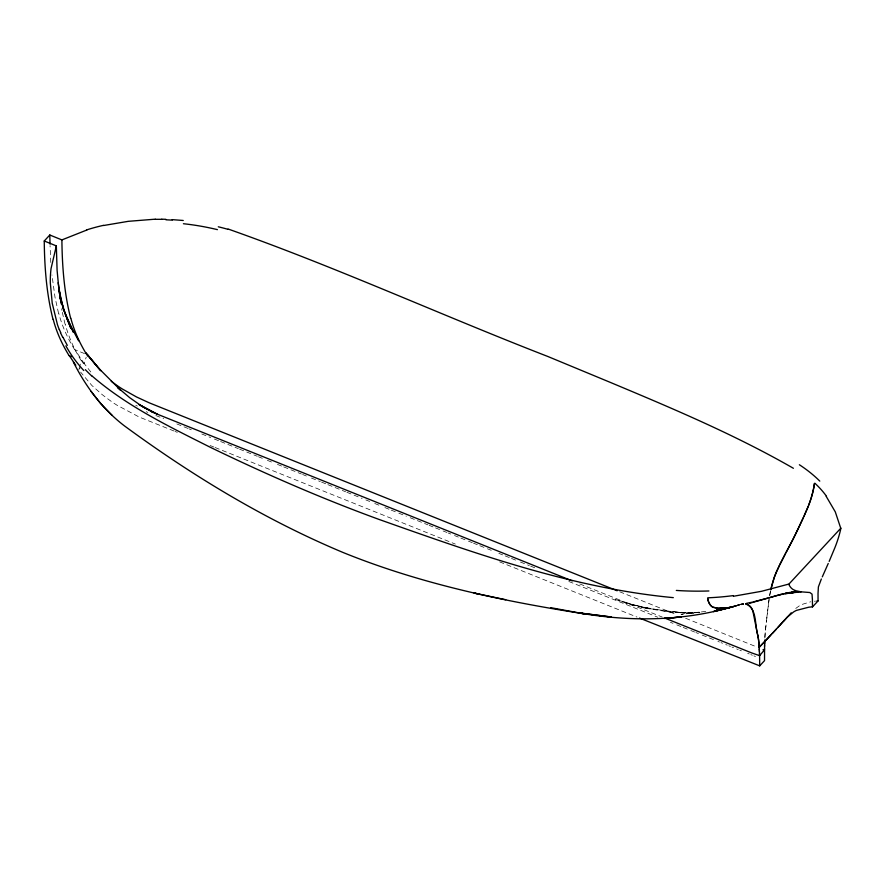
<?xml version="1.0" encoding="UTF-8"?>
<svg xmlns="http://www.w3.org/2000/svg" width="885" height="885" viewBox="0 0 885 885"><rect width="100%" height="100%" fill="white"/><g stroke="black" fill="none" stroke-linecap="round" stroke-linejoin="round"><path stroke-width="0.66" stroke-dasharray="4.42 3.32" d="M764.861 638.019L764.983 635.906A123.944 49.25 -67.9 0 1 765.293 631.591L766.476 620.473M766.742 618.228L769.021 599.764M768.722 601.911L765.425 630.341A140.527 55.843 -67.9 0 0 764.828 638.439M768.645 602.486L769.142 599.034M769.707 595.517L770.592 590.737M769.684 595.417L770.304 592.098A52.126 20.709 -67.9 0 1 770.536 590.97M79.086 368.315L80.635 363.149M90.812 371.977L84.252 363.624L86.199 357.164M78.699 369.598L80.546 367.607M795.748 608.438L799.177 605.959A59.583 37.745 42.9 0 1 802.042 604.422L810.782 601.767M705.743 611.413L681.03 614.4L700.887 612.044L685.93 613.128L699.703 612.564M699.902 612.431L675.686 612.542L693.541 613.095M693.597 613.062L665.951 611.214L684.625 613.183L642.067 607.674L674.602 612.818L633.107 605.229L650.873 608.847L624.301 602.552L641.658 607.055L615.175 599.344L636.713 606.811M155.86 415.552L163.67 418.616M739.816 650.198L741.387 650.829M619.688 591.777L676.726 614.699M685.643 618.283L756.918 647.012M579.808 583.945L662.279 617.077M201.824 434.004L210.641 437.544M214.38 439.037L219.391 441.051M220.642 441.549L238.297 448.64M267.37 460.344L273.664 462.877M277.447 464.393L282.481 466.417M283.742 466.915L301.354 473.995M302.615 474.504L306.398 476.019M311.443 478.055L320.293 481.606M321.565 482.115L326.62 484.15M327.892 484.659L345.626 491.783M346.887 492.292L362.098 498.41M365.892 499.937L369.698 501.463M374.753 503.499L381.092 506.043M384.887 507.57L389.953 509.605M391.214 510.114L397.542 512.658M398.814 513.167L406.403 516.209M410.209 517.736L427.931 524.86M429.192 525.369L432.997 526.896M435.531 527.914L441.858 530.458M443.119 530.967L446.925 532.493M448.186 533.002L450.719 534.02M454.514 535.547L458.319 537.073M460.853 538.091L467.18 540.635M468.453 541.144L472.247 542.671M473.519 543.18L477.314 544.706M479.847 545.724L486.186 548.269M487.447 548.777L491.241 550.304M498.841 553.357L502.636 554.884M505.169 555.902L510.236 557.937M511.497 558.446L516.597 560.493M520.413 562.03L529.33 565.615M530.613 566.123L535.702 568.17M568.845 581.489L657.732 617.21M670.443 622.321L672.998 623.339M676.815 624.876L681.915 626.923M683.187 627.443L689.548 629.998M690.809 630.507L694.625 632.034M695.887 632.543L698.42 633.56M702.203 635.087L716.308 640.751M721.01 642.643L722.58 643.262M717.879 641.382L719.45 642.012M736.674 648.937L738.245 649.568M210.088 445.52L213.838 447.025M215.099 447.522L455.31 544.065M499.627 561.875L637.001 617.066M747.681 653.329L749.241 653.96M725.711 644.523L727.271 645.154M728.842 645.784L730.413 646.415M731.972 647.046L733.543 647.676M239.558 449.149L257.269 456.273M258.531 456.782L262.314 458.308M189.191 428.937L191.304 429.789M188.129 428.506L176.403 423.76M84.551 353.602L74.893 349.675L84.252 363.624M174.068 431.039L139.089 416.99L116.897 405.131A86.232 54.582 42.9 0 1 112.096 401.978L107.306 398.538A132.684 83.865 42.9 0 1 101.565 394.091L91.83 385.44L80.646 372.142M175.141 431.471L177.277 432.334M750.801 654.601L752.361 655.243M753.92 655.885L755.469 656.537M146.224 411.724L147.817 412.388M135.792 405.33L137.396 406.082M83.599 363.768L81.42 360.571M65.07 324.187L62.227 312.018M58.543 313.301L54.981 297.117L51.983 274.969M61.928 310.403L61.64 308.81M50.777 262.48L50.058 245.643M74.683 349.719A115.835 73.378 42.9 0 1 58.764 313.345M81.221 360.615A115.835 73.378 42.9 0 1 65.291 324.231M814.355 601.236A95.901 60.755 42.9 0 1 815.583 601.114"/><path stroke-width="1.33" d="M639.534 618.084L759.695 665.852L764.529 660.641L764.574 645.928M764.474 649.325L764.496 648.76M764.563 646.338L764.607 644.789M759.695 665.852L759.607 655.674L764.463 649.9M764.585 645.309L764.762 640.12M764.64 643.649L764.695 641.946M770.846 589.532L774.253 577.33L779.419 565.249M86.83 230.023L61.895 239.912L49.803 235.001L44.25 240.986L56.33 245.897L51.064 268.531A179.81 134.21 9.7 0 0 50.312 282.946L52.226 303.234L57.437 324.596A119.409 89.131 10.3 0 0 59.251 329.508M808.669 505.258L809.609 502.746A42.712 16.97 -67.9 0 0 814.443 483.442A43.52 17.291 -67.9 0 1 809.1 504.019M808.193 506.497L808.746 505.07M808.293 506.22L803.857 516.508M807.839 507.382L804.365 515.38M829.168 561.389L834.854 547.782A52.093 20.698 -67.9 0 0 840.927 528.19M822.298 576.876L828.249 563.468M821.357 579L818.393 586.899L818.017 593.669A77.316 30.721 -67.9 0 1 818.039 594.952L818.05 600.926L812.507 606.889A95.901 60.755 42.9 0 0 808.824 607.198L796.5 610.385A59.583 37.745 42.9 0 0 793.646 611.911L787.13 617.254L777.76 627.631M804 516.221L799.664 525.524M803.447 517.426L798.392 528.201M798.956 527.017L799.52 525.823M798.613 527.77L797.263 530.58M798.082 528.876L796.699 531.763M796.124 532.947L797.02 531.1M795.56 534.12L796.489 532.206M795.947 533.312L793.248 538.788A130.106 51.706 -67.9 0 1 791.478 542.251L779.674 564.663M785.426 553.612L776.576 571.367A37.812 15.023 -67.9 0 0 775.205 574.796L772.859 581.766A52.126 20.709 -67.9 0 0 770.769 589.841M785.913 552.76L792.683 539.872A168.581 66.995 -67.9 0 0 795.405 534.407M784.243 620.33L772.218 633.594M784.154 620.662L791.201 612.807M757.947 635.618L758.29 638.019A140.527 55.843 -67.9 0 1 759.197 647.311L776.322 629.169M770.78 635.131L759.186 647.333M769.01 597.829L780.559 594.51M736.718 605.594L731.198 607.165A130.106 51.706 -67.9 0 1 729.406 607.541L718.465 608.349L713.21 607.353A43.52 17.291 -67.9 0 1 707.624 598.503A42.712 16.97 -67.9 0 0 712.735 607.066L717.569 608.283L727.216 607.862A168.581 66.995 -67.9 0 0 729.981 607.409L736.265 605.783M737.426 605.44L739.174 604.92M737.338 605.406L739.196 604.875M767.605 598.183L753.069 601.944M749.595 603.282L783.667 593.614M730.601 607.309C681.417 621.314 629.246 621.757 579.089 612.918L611.369 617.011L579.089 612.918M740.922 604.433L743.179 603.968M779.043 594.886L794.575 592.242L785.382 593.492L801.146 591.844L809.852 592.519L812.032 594.123L812.419 599.698A77.316 30.721 -67.9 0 0 812.408 601.015L812.507 606.889M746.409 603.382L751.741 602.254M741.033 604.422L743.433 604.012M103.611 225.509L128.281 221.327L155.317 219.17M716.883 609.842L719.428 609.367M721.972 608.891L724.516 608.404M717.348 609.787L728.156 607.796L721.806 608.924M716.728 609.831L719.273 609.378M785.205 593.238L798.513 591.954L788.059 592.74L790.039 592.496M733.433 596.269L761.565 591.291L788.977 584.034L840.75 528.268L835.296 511.884L826.192 496.352M791.024 592.375L797.219 591.999L789.608 592.64M794.575 592.242L788.192 592.95L795.892 592.109M666.272 618.361L681.439 616.945L663.971 618.471M161.756 219.181L165.849 219.314M172.177 219.635L183.261 220.487M673.308 597.64C571.699 588.049 474.681 553.313 379.101 519.451C321.31 498.366 264.869 473.729 209.524 446.903C168.659 426.316 126.61 406.038 91.83 375.793M801.146 591.844L795.095 590.594M745.701 603.957C757.516 608.393 754.474 625.496 757.947 635.563M745.834 603.88L746.332 603.946A37.812 15.023 -67.9 0 1 747.736 604.389L750.159 606.214A52.126 20.709 -67.9 0 1 752.847 610.904L758.445 638.981A123.944 49.25 -67.9 0 1 758.832 642.532L759.352 650.453M550.625 607.652L583.458 613.725C501.673 600.937 419.955 583.702 343.026 552.472C265.168 519.838 192.399 475.754 124.442 425.884C102.483 409.135 85.756 386.579 73.378 362.065M478.674 594.001L474.039 593.05L505.744 599.72M228.109 229.016C336.212 267.137 440.796 314.949 547.682 356.423L609.688 382.132C672.069 408.239 734.672 434.568 793.403 468.287M759.507 653.783L759.607 655.674L751.498 652.842L664.823 618.106M151.866 411.979L572.153 580.87M617.155 590.76L149.322 402.863L136.522 396.967L122.34 388.991A86.144 54.616 42.9 0 1 117.539 385.838L114.331 383.559A116.278 73.765 42.9 0 1 111.245 381.269M71.751 356.644L69.329 355.659L75.811 365.317M762.97 649.745L764.441 650.464M157.309 414.114L139.122 404.578L153.271 412.366L142.795 406.857L129.741 397.708L117.528 387.353L120.659 390.241L97.992 367.563L85.934 352.938L100.79 370.715L87.405 354.719M112.118 415.364L100.79 403.726L91.066 391.402M86.973 354.586L88.024 356.179M67.315 345.371L62.968 337.262M78.599 340.791L67.337 319.507L73.433 332.262L63.454 309.197L59.649 295.313L65.379 314.297L70.844 328.258L63.454 309.197L58.875 289.008L57.094 270.279L56.33 245.897M60.7 332.572L59.339 329.497M70.623 318.213C64.174 292.669 62.171 266.186 61.895 239.912M52.989 319.286C46.529 293.743 44.527 267.259 44.25 240.986M58.167 282.735L61.53 304.219L58.875 289.008L59.45 293.731M60.069 298.466L60.18 299.263M59.76 296.099L59.859 296.884M759.275 648.882L759.418 651.88M759.607 655.674L759.407 651.493M49.803 235.001L50.025 244.116M86.774 354.631A115.835 73.378 42.9 0 1 70.844 318.246M69.13 355.704A115.835 73.378 42.9 0 1 53.2 319.33M799.376 464.747A209.977 126.367 -8.4 0 1 819.787 481.108M814.875 483.243A172.962 104.286 -8.6 0 1 826.479 496.253M218.285 226.792A159.189 97.129 11.7 0 1 227.976 229.326M183.416 223.728A163.194 100.746 11.7 0 1 217.422 229.646M165.926 219.801A258.232 172.442 12.1 0 1 172.232 220.133M155.362 219.336A119.409 83.267 12.9 0 1 161.789 219.347M86.719 229.879A179.81 124.697 12.5 0 1 103.512 225.343M708.885 590.97A209.977 127.728 -8.9 0 1 676.317 590.428M733.366 595.594A172.962 104.795 -8.8 0 1 707.746 597.806M91.664 375.904A159.189 125.006 1.5 0 1 85.358 369.653M83.787 370.527A163.194 127.562 2.1 0 1 65.877 345.836M62.724 337.329A258.232 195.895 7.1 0 1 60.468 332.616M795.184 590.383A52.093 20.698 -67.9 0 1 788.8 584.332M816.811 601.003A95.901 60.755 42.9 0 1 818.05 600.937M764.695 641.382A140.527 55.843 -67.9 0 1 764.74 640.408M733.023 606.69L713.553 611.546L733.023 606.69"/></g></svg>
